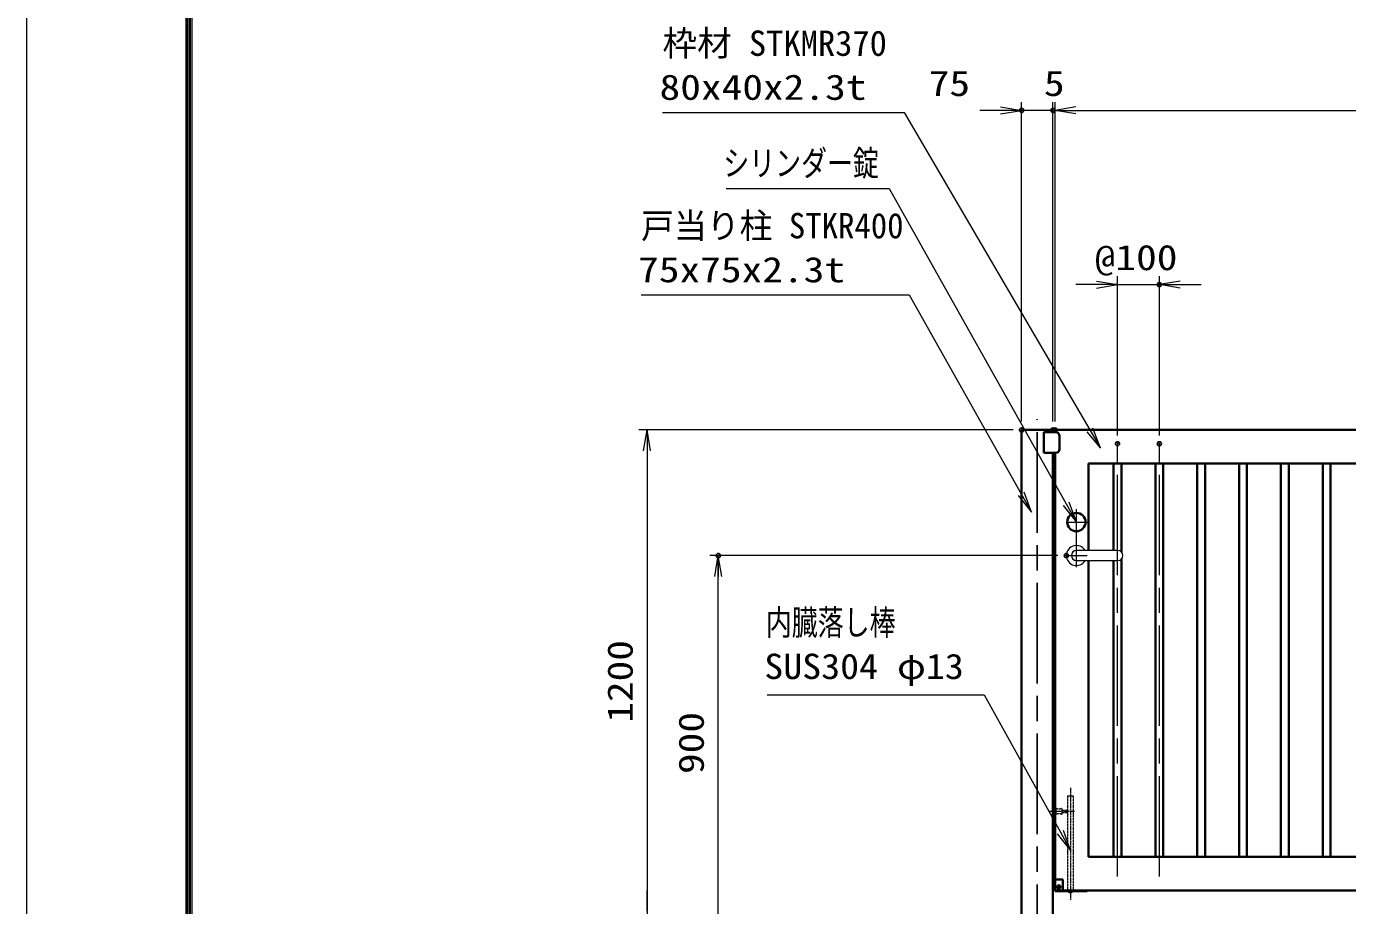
# Model space of a CAD drawing. Units: millimetres at full size. Extents: x -5940 to 5940, y -4200 to 4200.
# Drawn here: x -5940 to -2782, y -1435 to 665 of the extents above; entities that cross this region are included whole.
import ezdxf
from ezdxf.enums import TextEntityAlignment as Align

# ---------------------------------------------------------------- set-up
doc = ezdxf.new("R2010")
doc.units = ezdxf.units.MM
doc.header["$LTSCALE"] = 20
doc.header["$PDMODE"] = 32
doc.header["$PDSIZE"] = 10
doc.linetypes.add('DASHED', pattern=[7.5, 6, -1.5])
doc.linetypes.add('USER1', pattern=[18, 12, -1.5, 3, -1.5])
for name, color, linetype, lineweight in [('0-0_D-TTL', 7, 'Continuous', 18), ('0-1_軸線', 200, 'USER1', 15), ('0-2_外形線', 7, 'Continuous', 35), ('0-3_寸法線', 4, 'Continuous', 18), ('0-4_0', 7, 'Continuous', 18), ('0-7_2', 7, 'Continuous', 18), ('0-8_中心線', 6, 'USER1', 25), ('0-A_隠れ線', 140, 'DASHED', 18)]:
    doc.layers.add(name, color=color, linetype=linetype, lineweight=lineweight)
doc.layers.add('0-5_Defpoints', color=7, linetype='Continuous')
doc.styles.add('ＭＳ ゴシック', font='')
doc.styles.get('ＭＳ ゴシック').set_extended_font_data('MS Gothic')

# ---------------------------------------------------------------- blocks, each defined once
blk = doc.blocks.new('shgtdhgjhhggf')
at = {"layer": '0-1_軸線'}
for p, q in [((734, 4902.9), (734, -448.4)), ((-296.3, 3780), (934.3, 3780)), ((180, 160), (87.6, 160)), ((180, 160), (180, 252.4)), ((180, 160), (272.4, 160)), ((180, 160), (180, 67.6))]:
    blk.add_line(p, q, dxfattribs=at)
at = {"layer": '0-2_外形線'}
for p, q in [((0, 520), (380, 520)), ((132, 166.2), (173.8, 166.2)), ((132, 166.2), (132, 153.8)), ((132, 153.8), (173.8, 153.8)), ((186.2, 208), (173.8, 208)), ((173.8, 208), (173.8, 166.2)), ((173.8, 153.8), (173.8, 112)), ((186.2, 112), (173.8, 112)), ((186.2, 208), (186.2, 166.2)), ((186.2, 166.2), (228, 166.2)), ((186.2, 153.8), (186.2, 112)), ((186.2, 153.8), (228, 153.8)), ((228, 166.2), (228, 153.8)), ((380, 520), (380, -40)), ((0, -40), (1504, -40))]:
    blk.add_line(p, q, dxfattribs=at)
blk.add_circle((180, 160), 84, dxfattribs=at)
for centre, radius, start, end in [((1504, 0), 40, 270, 0), ((734, 40), 130, 217.97987, 322.02013)]:
    blk.add_arc(centre, radius, start, end, dxfattribs=at)
at = {"layer": '0-A_隠れ線'}
for p, q in [((604, 4520), (864, 4520)), ((604, 4520), (604, 40)), ((864, 4520), (864, 40)), ((34, 3930), (34, 3630)), ((334, 3630), (334, 3930)), ((334, 3830), (604, 3830)), ((334, 3730), (604, 3730))]:
    blk.add_line(p, q, dxfattribs=at)
for centre, radius, start, end in [((184, 4290), 390, 247.38014, 292.61986), ((184, 3270), 390, 67.38014, 112.61986), ((734, 40), 130, 180, 217.97987), ((734, 40), 130, 322.02013, 0)]:
    blk.add_arc(centre, radius, start, end, dxfattribs=at)
blk = doc.blocks.new('_Open')
at = {"layer": '0-4_0'}
blk.add_line((-20, 3.333), (0, 0), dxfattribs=at)
blk.add_lwpolyline([(-20, -3.333), (0, 0), (-20, 0)], dxfattribs=at)
blk = doc.blocks.new('S39')
at = {"layer": '0-3_寸法線'}
for points in [[(-16356633.6, 54973091.4), (-16346263.2, 54973091.4), (-16342620.6, 54966528.3), (-16342135.4, 54965654)], [(-16342766.4, 54966447.5), (-16342135.4, 54965654), (-16342474.9, 54966609.2)]]:
    blk.add_lwpolyline(points, dxfattribs=at)
at = {"layer": '0-3_寸法線', "color": 254, "style": 'ＭＳ ゴシック'}
for s, width, p in [('内臓落し棒', 0.75, (-16356700.8, 54975588.3)), ('SUS304 φ13', 1.1, (-16356777.6, 54973488.3))]:
    blk.add_text(s, height=1212, dxfattribs=dict(at, width=width)).set_placement(p, align=Align.BOTTOM_LEFT)
blk = doc.blocks.new('_DOTSMALL')
at = {"layer": '0-4_0'}
blk.add_line((-1.25, 0), (1.25, 0), dxfattribs=at)
blk = doc.blocks.new('S42')
at = {"layer": '0-3_寸法線'}
for points in [[(-16361641.1, 55000923.8), (-16350088.1, 55000923.8), (-16341208.5, 54985752.1), (-16340703.3, 54984889.1)], [(-16341352.3, 54985667.9), (-16340703.3, 54984889.1), (-16341064.6, 54985836.3)]]:
    blk.add_lwpolyline(points, dxfattribs=at)
at = {"layer": '0-3_寸法線', "color": 254, "style": 'ＭＳ ゴシック'}
blk.add_text('枠材 STKMR370', height=1212, dxfattribs=at).set_placement((-16361641.1, 55003263.1), align=Align.BOTTOM_LEFT)
at = {"layer": '0-3_寸法線', "color": 254, "style": 'ＭＳ ゴシック', "width": 1.2}
blk.add_text('80x40x2.3t', height=1212, dxfattribs=at).set_placement((-16361785.1, 55001163.1), align=Align.BOTTOM_LEFT)
blk = doc.blocks.new('S47')
at = {"layer": '0-3_寸法線'}
for points in [[(-16362665.4, 54992205.3), (-16349845.2, 54992205.3), (-16344497.1, 54982698.2), (-16344006.8, 54981826.7)], [(-16344642.4, 54982616.5), (-16344006.8, 54981826.7), (-16344351.9, 54982779.9)]]:
    blk.add_lwpolyline(points, dxfattribs=at)
at = {"layer": '0-3_寸法線', "color": 254, "style": 'ＭＳ ゴシック'}
for s, width, p in [('戸当り柱 STKR400', 0.95, (-16362665.4, 54994544.6)), ('75x75x2.3t', 1.2, (-16362809.4, 54992444.6))]:
    blk.add_text(s, height=1212, dxfattribs=dict(at, width=width)).set_placement(p, align=Align.BOTTOM_LEFT)
blk = doc.blocks.new('S48')
at = {"layer": '0-3_寸法線'}
for points in [[(-16358602, 54997292.2), (-16350802.6, 54997292.2), (-16342345.1, 54982224.4), (-16341855.7, 54981352.4)], [(-16342490.5, 54982142.9), (-16341855.7, 54981352.4), (-16342199.8, 54982306)]]:
    blk.add_lwpolyline(points, dxfattribs=at)
at = {"layer": '0-3_寸法線', "color": 254, "style": 'ＭＳ ゴシック', "width": 0.75}
blk.add_text('シリンダー錠', height=1212, dxfattribs=at).set_placement((-16358736.4, 54997531.6), align=Align.BOTTOM_LEFT)

msp = doc.modelspace()

# ---------------------------------------------------------------- linework, layer by layer
at = {"layer": '0-0_D-TTL'}
for points in [[(-5940, -4200), (5940, -4200), (5940, 4200), (-5940, 4200)], [(-5558.14, 3889.71), (5558.14, 3889.71), (5558.14, -3888.86), (-5558.14, -3888.86)], [(-5554.61, 3886.18), (5554.61, 3886.18), (5554.61, -3885.32), (-5554.61, -3885.32)], [(-5551.07, 3882.64), (5551.07, 3882.64), (5551.07, -3881.79), (-5551.07, -3881.79)], [(-5547.54, 3879.11), (5547.54, 3879.11), (5547.54, -3878.25), (-5547.54, -3878.25)], [(-5544, 3875.57), (5544, 3875.57), (5544, -3874.71), (-5544, -3874.71)]]:
    msp.add_lwpolyline(points, close=True, dxfattribs=at)
at = {"layer": '0-1_軸線'}
for p, q in [((-3331.65, -1366.17), (-3331.65, -332.17)), ((-3231.65, -1366.17), (-3231.65, -332.17)), ((-3430.02, -627.17), (-3430.02, -488.17)), ((-3454.02, -519.17), (-3404.02, -519.17)), ((-3456.02, -599.17), (-3404.02, -599.17))]:
    msp.add_line(p, q, dxfattribs=at)
at = {"layer": '0-2_外形線'}
for p, q in [((-3561.02, -1583.17), (-3561.02, -299.17)), ((-3561.02, -299.17), (-3486.02, -299.17)), ((-3508.02, -304.17), (-3480.02, -304.17)), ((-3508.02, -304.17), (-3508.02, -354.17)), ((-3486.02, -304.17), (-3486.02, -299.17)), ((-3481.02, -299.17), (-948.52, -299.17)), ((-3481.02, -304.17), (-3481.02, -299.17)), ((-3470.02, -314.17), (-3470.02, -344.17)), ((-3480.02, -354.17), (-3508.02, -354.17)), ((-3486.02, -1583.17), (-3486.02, -354.17)), ((-3481.02, -1401.17), (-3481.02, -354.17)), ((-3401.02, -379.17), (-1073.52, -379.17)), ((-3401.02, -379.17), (-3401.02, -587.17)), ((-3401.02, -611.17), (-3401.02, -1319.17)), ((-1073.52, -1319.17), (-3401.02, -1319.17)), ((-948.52, -1399.17), (-3481.02, -1399.17))]:
    msp.add_line(p, q, dxfattribs=at)
for points in [[(-3341.15, -587.17), (-3341.15, -379.17), (-3322.15, -379.17), (-3322.15, -590.95)], [(-3322.15, -607.38), (-3322.15, -1319.17), (-3341.15, -1319.17), (-3341.15, -611.17)]]:
    msp.add_lwpolyline(points, dxfattribs=at)
for points in [[(-3222.15, -1319.17), (-3241.15, -1319.17), (-3241.15, -379.17), (-3222.15, -379.17)], [(-3122.15, -1319.17), (-3141.15, -1319.17), (-3141.15, -379.17), (-3122.15, -379.17)], [(-3022.15, -1319.17), (-3041.15, -1319.17), (-3041.15, -379.17), (-3022.15, -379.17)], [(-2922.15, -1319.17), (-2941.15, -1319.17), (-2941.15, -379.17), (-2922.15, -379.17)], [(-2822.15, -1319.17), (-2841.15, -1319.17), (-2841.15, -379.17), (-2822.15, -379.17)]]:
    msp.add_lwpolyline(points, close=True, dxfattribs=at)
msp.add_circle((-3430.02, -519.17), 22, dxfattribs=at)
for centre, start, end in [((-3480.02, -314.17), 0, 90), ((-3480.02, -344.17), 270, 0)]:
    msp.add_arc(centre, 10, start, end, dxfattribs=at)
at = {"layer": '0-3_寸法線'}
for p, q in [((-3561.02, -279.17), (-3561.02, 484.2)), ((-3486.02, -279.17), (-3486.02, 484.2)), ((-3486.02, -279.17), (-3486.02, 484.2)), ((-3481.02, -279.17), (-3481.02, 484.2)), ((-3481.02, -279.17), (-3481.02, 484.2)), ((-3611.02, 464.2), (-3661.02, 464.2)), ((-3486.02, 464.2), (-3561.02, 464.2)), ((-3481.02, 464.2), (-3486.02, 464.2)), ((-3481.02, 464.2), (-948.52, 464.2)), ((-3431.02, 464.2), (-3381.02, 464.2)), ((-3331.65, -312.17), (-3331.65, 68.16)), ((-3231.65, -312.17), (-3231.65, 68.16)), ((-3381.65, 48.16), (-3431.65, 48.16)), ((-3331.65, 48.16), (-3231.65, 48.16)), ((-3181.65, 48.16), (-3131.65, 48.16)), ((-3581.02, -299.17), (-4476.12, -299.17)), ((-4456.12, -299.17), (-4456.12, -1499.17)), ((-3474.02, -599.17), (-4306.12, -599.17)), ((-4286.12, -1499.17), (-4286.12, -599.17)), ((-4456.12, -1449.17), (-4456.12, -1399.17))]:
    msp.add_line(p, q, dxfattribs=at)
at = {"layer": '0-5_Defpoints'}
for p in [(-3561.02, 464.2), (-3486.02, 464.2), (-3231.65, 48.16), (-3561.02, -299.17), (-3561.02, -299.17), (-3486.02, -299.17), (-3481.02, -299.17), (-3331.65, -332.17), (-3231.65, -332.17), (-4286.12, -599.17), (-3454.02, -599.17)]:
    msp.add_point(p, dxfattribs=at)
at = {"layer": '0-7_2'}
for p, q in [((-3334.02, -587.17), (-3430.02, -587.17)), ((-3430.02, -611.17), (-3334.02, -611.17))]:
    msp.add_line(p, q, dxfattribs=at)
for centre, radius, start, end in [((-3430.02, -599.17), 24, 30, 330), ((-3430.02, -599.17), 12, 90, 270), ((-3330.9, -599.17), 12, 270, 90)]:
    msp.add_arc(centre, radius, start, end, dxfattribs=at)
at = {"layer": '0-8_中心線'}
msp.add_line((-3523.52, -1624.67), (-3523.52, -273.67), dxfattribs=at)

# ---------------------------------------------------------------- block references
at = {"layer": '0-2_外形線', "xscale": 0.05, "yscale": 0.05}
msp.add_blockref('shgtdhgjhhggf', (-3481.02, -1399.17), dxfattribs=at)
at = {"layer": '0-3_寸法線'}
for name, p, xscale, yscale in [('S42', (813662.76, -2749586.79), 0.05, 0.05), ('_Open', (-3561.02, 464.2), 2.5, 2.5), ('_DOTSMALL', (-3486.02, 464.2), 2.5, 2.5), ('S48', (813662.76, -2749586.79), 0.05, 0.05), ('S47', (813662.76, -2749586.79), 0.05, 0.05), ('_Open', (-3331.65, 48.16), 2.5, 2.5), ('S39', (813662.76, -2749586.79), 0.05, 0.05)]:
    msp.add_blockref(name, p, dxfattribs=dict(at, xscale=xscale, yscale=yscale))
at = {"layer": '0-3_寸法線', "xscale": 2.5, "yscale": 2.5}
for name, p, rotation in [('_DOTSMALL', (-3486.02, 464.2), 180), ('_Open', (-3481.02, 464.2), 180), ('_Open', (-3481.02, 464.2), 180), ('_Open', (-3231.65, 48.16), 180), ('_Open', (-4456.12, -299.17), 90), ('_Open', (-4286.12, -599.17), 90)]:
    msp.add_blockref(name, p, dxfattribs=dict(at, rotation=rotation))

# ---------------------------------------------------------------- texts
at = {"layer": '0-3_寸法線', "color": 254, "style": 'ＭＳ ゴシック', "width": 1.2}
for s, p in [('75', (-3782.99, 480.54)), ('5', (-3507.52, 480.54)), ('@100', (-3386.05, 64.5))]:
    msp.add_text(s, height=60.56, dxfattribs=at).set_placement(p, align=Align.BOTTOM_LEFT)
for s, p in [('1200', (-4472.46, -998.77)), ('900', (-4302.46, -1121.17))]:
    msp.add_text(s, height=60.56, rotation=90, dxfattribs=at).set_placement(p, align=Align.BOTTOM_LEFT)

doc.saveas('drawing.dxf')
